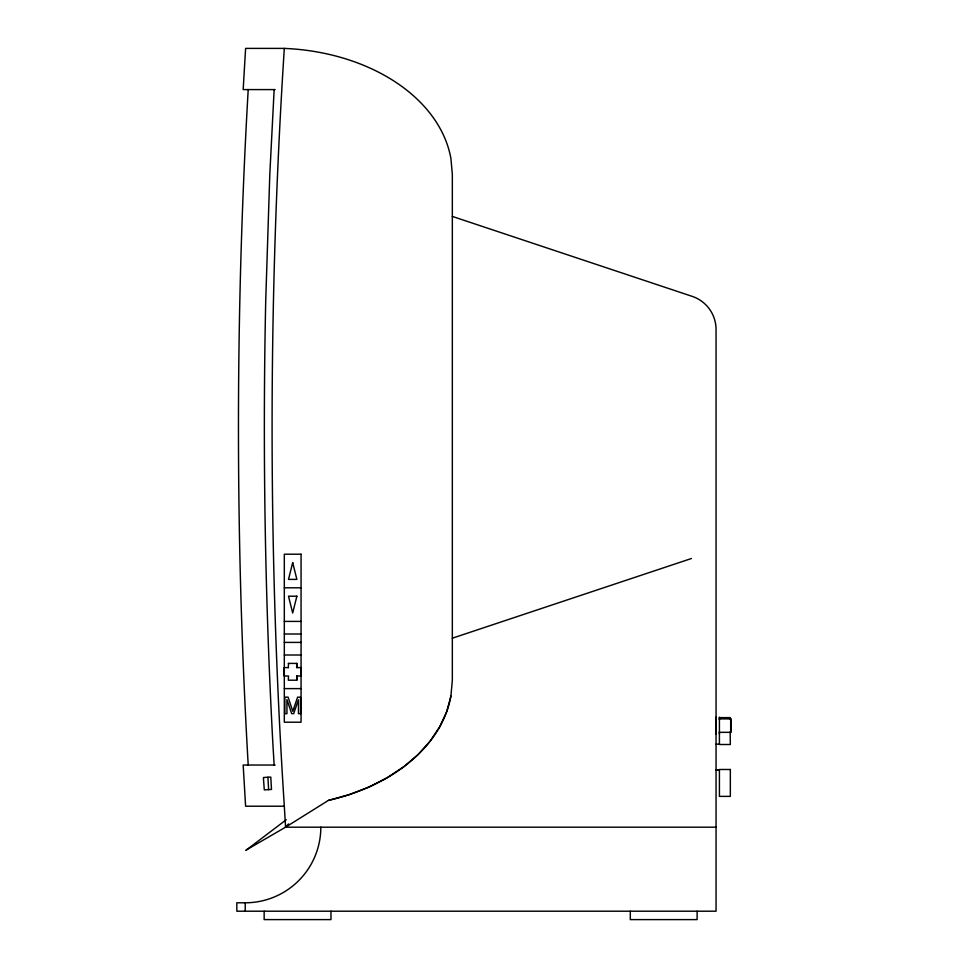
<?xml version="1.0" encoding="UTF-8"?>
<svg xmlns="http://www.w3.org/2000/svg" width="968" height="968" viewBox="0 0 968 968"><rect width="100%" height="100%" fill="white"/><g stroke="black" fill="none" stroke-linecap="round" stroke-linejoin="round"><path stroke-width="1.45" d="M716.054 733.998L716.054 717.203M719.418 733.998L719.418 717.203M730.671 730.646L730.671 720.567M248.207 89.588C235.212 314.479 235.212 540.144 248.207 765.035M274.15 89.588L269.794 174.603L265.716 300.927A5880.6 5880.6 0 0 0 272.843 743.146L274.15 765.035M245.606 850.376L285.56 827.192L328.418 800.391L349.339 794.595L369.074 786.972L387.285 777.667L403.704 766.801L418.067 754.58L430.143 741.173L439.726 726.799L446.696 711.686L450.919 696.077L452.334 680.214L452.334 174.409L450.919 158.546A178.523 126.227 0 0 0 284.314 48.4L245.606 48.4L243.174 89.588L275.106 89.588M716.054 827.192L285.56 827.192L288.561 823.925M246.719 849.722L286.262 819.739M452.334 638.202L691.43 558.512M284.314 587.806L301.06 587.806M284.314 621.408L301.06 621.408M284.314 634.004L301.06 634.004M284.314 642.413L301.06 642.413M284.314 655.009L301.06 655.009M288.331 663.407L296.873 663.407L296.873 667.605M288.5 667.605L284.144 667.605L284.144 676.015L288.5 676.015L288.331 680.214L296.873 680.214L296.873 676.015M301.06 667.605L296.692 667.605L296.692 663.407M301.06 676.015L296.692 676.015L296.692 680.214M284.314 688.611L301.06 688.611M719.418 718.885L731.179 718.885L731.179 732.328L719.418 732.328M716.054 744.186L719.418 744.15M275.106 765.035L243.174 765.035L245.606 806.223L284.314 806.223L285.56 827.192M716.054 769.729L719.418 769.729M716.054 770.008L719.418 770.008M320.831 827.192A75.613 75.613 0 0 1 245.231 902.793L236.821 902.793L236.821 911.203L716.054 911.203L716.054 329.531A34.981 34.981 0 0 0 691.43 296.111L452.334 216.421M267.894 777.244L268.62 789.622M730.332 719.708L730.332 717.615L719.418 717.615L719.418 719.744M730.162 731.905L730.332 744.501L719.418 744.501L719.418 732.219M697.117 911.203L697.117 919.6L630.301 919.6L630.301 911.203M330.971 911.203L330.971 919.6L264.155 919.6L264.155 911.203M300.879 667.605L300.879 676.015M288.5 663.407L288.331 667.605M245.231 902.793L245.231 911.203M450.919 696.077A178.523 126.227 0 0 1 328.418 800.391M284.314 806.223A5880.6 5880.6 0 0 1 284.314 48.4M263.465 778.925L264.3 789.876L271.5 789.452L270.774 777.074L263.574 777.498L263.465 778.925M292.687 562.602L288.5 579.396L296.873 579.396L292.687 562.602M296.873 596.203L292.687 613.01L288.5 596.203L296.873 596.203M293.679 708.649L292.796 711.298L288.113 697.154L284.834 697.154L284.834 713.67L286.939 713.67L286.939 699.61L291.695 713.67L293.667 713.67L298.447 699.852L298.447 713.67L300.54 713.67L300.54 697.154L297.612 697.154L293.679 708.649M301.06 554.204L284.314 554.204L284.314 722.213L301.06 722.213L301.06 554.204M730.332 769.487L719.418 769.487L719.418 796.374L730.332 796.374L730.332 769.487"/></g></svg>
